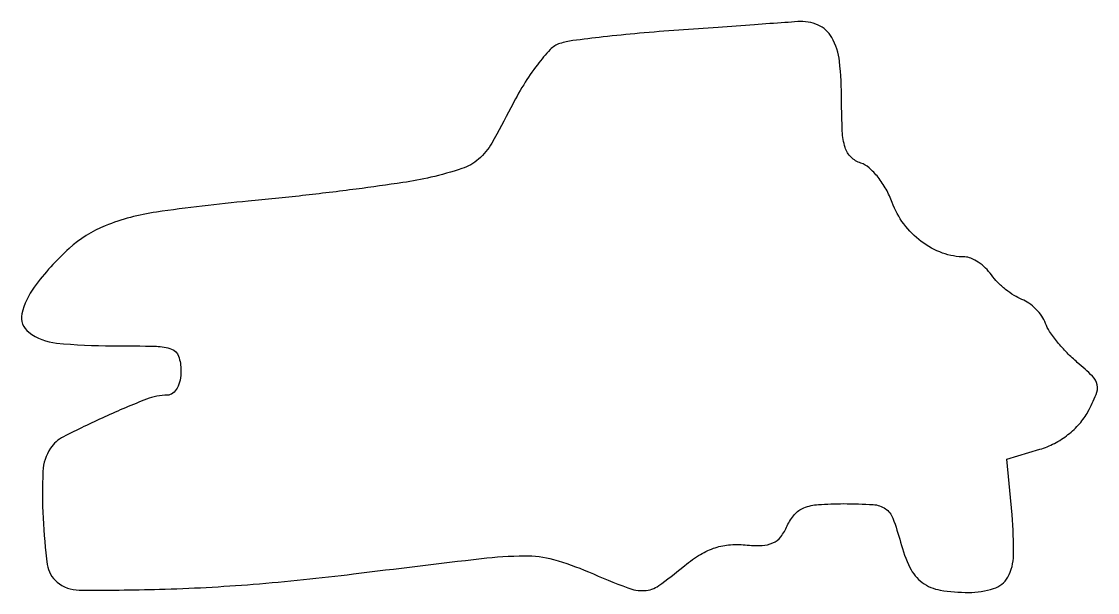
# Model space of a CAD drawing. Extents: x 1 to 110, y 0 to 58.
import ezdxf

# ---------------------------------------------------------------- set-up
doc = ezdxf.new("R2010")
doc.units = 0

msp = doc.modelspace()

# ---------------------------------------------------------------- linework, layer by layer
msp.add_lwpolyline([(67.479748, 56.992017, 0.004547), (63.494694, 56.672645, 0.005712), (59.808753, 56.300999, 0.00463), (56.728121, 55.925875, 0.044254), (55.436714, 55.638608, 0.126213), (54.456833, 55.026414, 0.027104), (53.144869, 53.490969, 0.026169), (51.755627, 51.462723, 0.020393), (50.456966, 49.12705, -0.013871), (48.52674, 45.54635, -0.083578), (47.188166, 43.920913, -0.099355), (45.491133, 42.95589, -0.023533), (42.338998, 42.07695, -0.019102), (39.508213, 41.542288, -0.00458), (34.772069, 40.878175, -0.004699), (29.316693, 40.216188, -0.004639), (23.826603, 39.653807, 0.012569), (14.507524, 38.549604, 0.059642), (9.328072, 37.159448, 0.089053), (5.666606, 34.869001, 0.049421), (2.121271, 30.950158, 0.103957), (0.87584, 28.230749, 0.295855), (1.563365, 26.364662, 0.137246), (4.37148, 25.276438, 0.024235), (10.071429, 25, -0.005698), (14.50529, 24.949467, -0.08105), (16.057143, 24.659794, -0.227779), (16.760554, 23.943887, -0.082355), (17, 22.5, -0.048511), (16.903368, 21.506369, -0.077228), (16.612712, 20.705247, -0.102394), (16.169768, 20.186008, -0.166629), (15.627118, 20, 0.094663), (13.514992, 19.596502, 0.01228), (9.27033, 17.791432, 0.010603), (5.081253, 15.778959, 0.129777), (3.765313, 14.607991, 0.136327), (3.004584, 12.269672, 0.023174), (3.01779, 7.537349, 0.020986), (3.44736, 2.83482, 0.188436), (4.431614, 1.056755, 0.173393), (6.682074, 0.236926, 0.008312), (14.80962, 0.323443, 0.013285), (24.327359, 0.836346, 0.010764), (34.5, 1.876877, -0.001626), (47.488272, 3.445719, -0.027024), (51.83022, 3.719273, -0.06925), (54.785438, 3.334733, -0.035077), (58.332905, 2.088632, 0.009655), (62.303246, 0.463017, 0.105216), (63.999301, 0.189922, 0.141317), (65.456897, 0.690466, 0.02199), (67.897722, 2.567392, -0.033331), (69.501971, 3.744136, -0.056188), (71.000071, 4.475153, -0.061127), (72.529925, 4.816633, -0.048568), (74.223879, 4.817392, 0.031606), (75.927855, 4.760422, 0.099297), (77.037721, 5.017616, 0.12238), (77.829989, 5.644276, 0.061173), (78.486561, 6.75, -0.076039), (79.219764, 7.905475, -0.120156), (80.173972, 8.578669, -0.076532), (81.642442, 8.910868, -0.01743), (84.198584, 9, -0.015108), (87.199208, 8.909315, -0.134124), (88.440336, 8.488239, -0.156897), (89.201541, 7.519095, -0.022882), (89.972313, 5.102823, 0.045807), (90.930019, 2.516043, 0.122748), (92.172017, 1.012448, 0.118455), (94.00403, 0.237224, 0.041147), (96.881787, 0, 0.076312), (99.41695, 0.389192, 0.191249), (100.843717, 1.54909, 0.125064), (101.438339, 3.771497, 0.025762), (101.27928, 7.85667), (100.765704, 13.520484), (104.111126, 14.510242, 0.049548), (105.578285, 15.107611, 0.0445), (106.956862, 16.000246, 0.045389), (108.128051, 17.100712, 0.057638), (108.978274, 18.315499, 0.024049), (109.820625, 20.070857, 0.153898), (109.912007, 21.040876, 0.145254), (109.4335, 21.916858, 0.020665), (107.904871, 23.315499, -0.024593), (106.865036, 24.282018, -0.022151), (105.886355, 25.379028, -0.022762), (105.097459, 26.44161, -0.062721), (104.677552, 27.272681, 0.065288), (104.305456, 27.999866, 0.044028), (103.710343, 28.718943, 0.043993), (102.997715, 29.32348, 0.064702), (102.272681, 29.706827, -0.051813), (101.49913, 30.090733, -0.028323), (100.636881, 30.707394, -0.02792), (99.823204, 31.440409, -0.039498), (99.193296, 32.184146, 0.045672), (98.590046, 32.878863, 0.043257), (97.86029, 33.466593, 0.046326), (97.119267, 33.870422, 0.101946), (96.490349, 34, -0.088254), (94.230964, 34.40193, -0.073109), (92.081194, 35.570951, -0.070927), (90.302577, 37.350423, -0.074277), (89.12543, 39.529675, 0.041087), (88.515458, 40.862839, 0.040254), (87.692088, 42.088061, 0.04319), (86.790628, 43.039389, 0.105046), (85.954407, 43.514471, -0.116712), (84.954485, 44.113452, -0.125723), (84.362284, 45.082431, -0.063086), (84.07249, 46.746222, -0.011611), (84, 49.867388, 0.027908), (83.778321, 53.83584, 0.099541), (83.006051, 56.246437, 0.165186), (81.61697, 57.501908, 0.120507), (79.55, 57.85171, -0.000252), (78.256447, 57.758794, -0.000025), (75.158738, 57.538006, -0.000032), (71.46682, 57.275286, -0.000025)], format="xyb", close=True)

doc.saveas('drawing.dxf')
